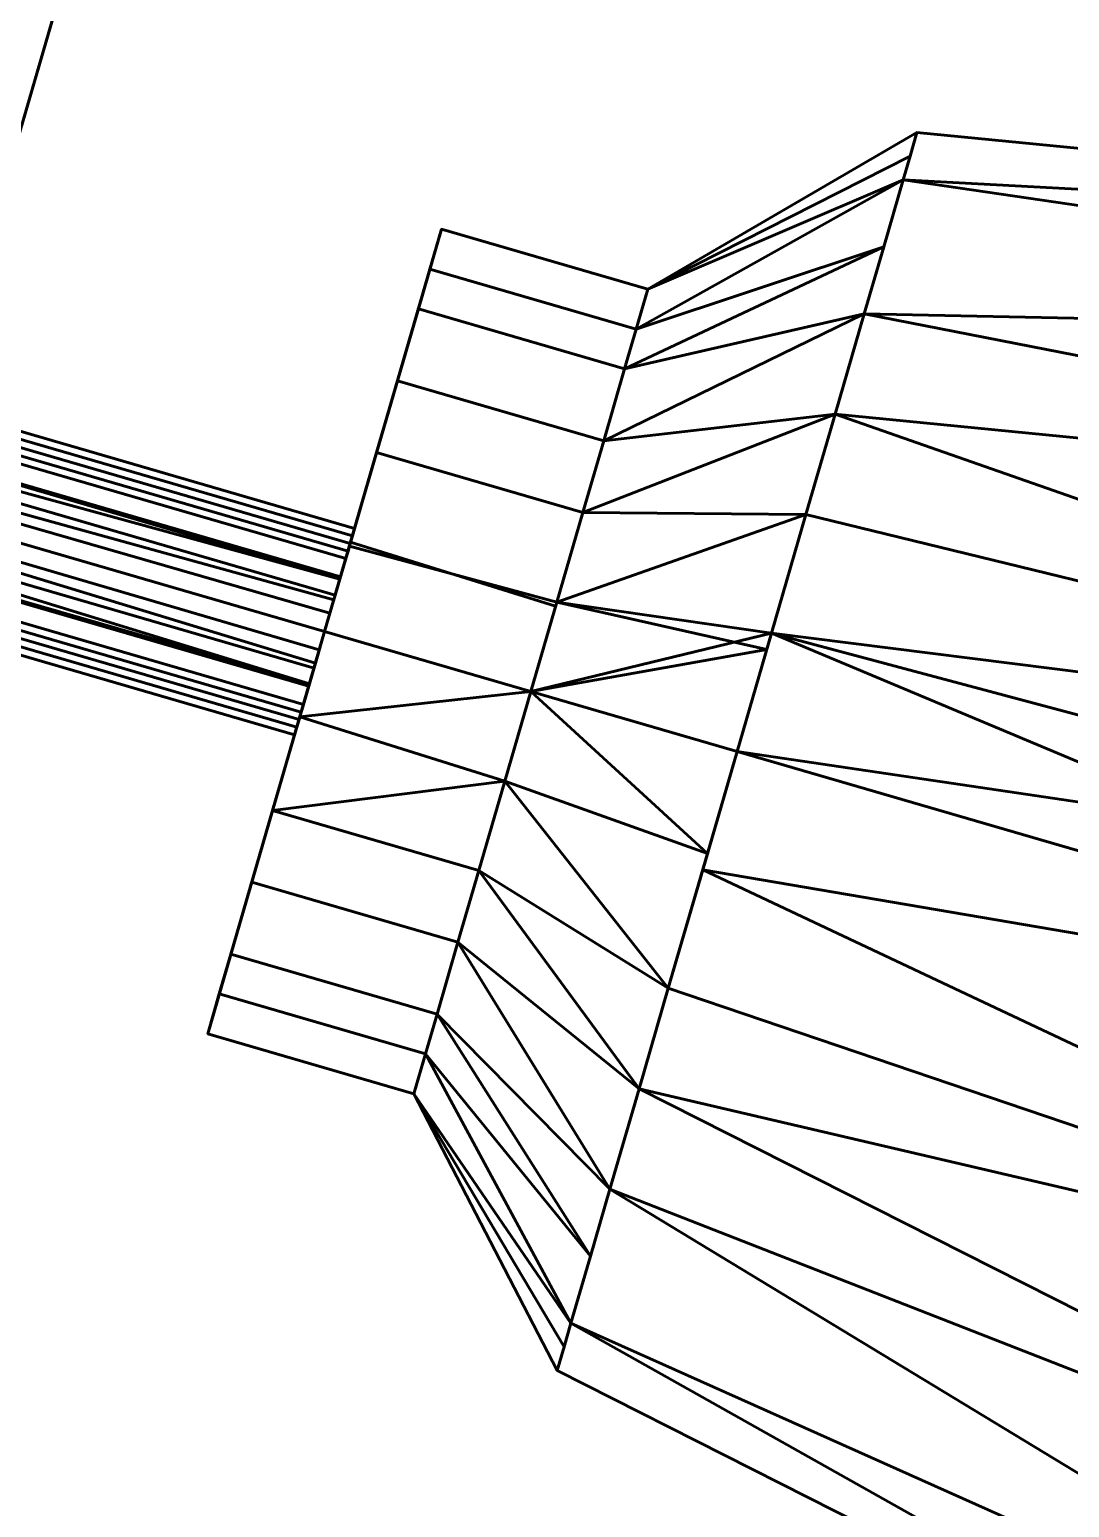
# Model space of a CAD drawing. Header units: inches. Extents: x -1654 to 1344, y -1538 to 36.
# Drawn here: x 186.56 to 191.4, y -537.32 to -530.44 of the extents above; entities that cross this region are included whole.
import ezdxf

# ---------------------------------------------------------------- set-up
doc = ezdxf.new("R2010")
doc.units = ezdxf.units.IN
doc.header["$MEASUREMENT"] = 0
doc.layers.add('M-EQPT', color=2, linetype='Continuous', lineweight=50)

# ---------------------------------------------------------------- blocks, each defined once
blk = doc.blocks.new('Pump - Base Mounted - 100 GPM - 130 Foot Head-855942-_3D_')
at = {"layer": 'M-EQPT'}
mesh = blk.add_polyface(dxfattribs=at)
corners = [(-20, -58, 4), (0, -58, 4), (0, 0, 4), (-20, 0, 4)]
mesh.append_faces([[corners[k] for k in face] for face in [(0, 1, 2, 3)]])
mesh = blk.add_polyface(dxfattribs=at)
corners = [(-20, -58), (-20, -58, 4), (-20, 0, 4), (-20, 0)]
mesh.append_faces([[corners[k] for k in face] for face in [(3, 0, 1, 2)]])
mesh = blk.add_polyface(dxfattribs=at)
corners = [(-19.75, -58), (-20, -58), (-20, 0), (-19.75, 0)]
mesh.append_faces([[corners[k] for k in face] for face in [(3, 0, 1, 2)]])
mesh = blk.add_polyface(dxfattribs=at)
corners = [(-19.75, -58, 3.75), (-19.75, -58), (-19.75, 0), (-19.75, 0, 3.75)]
mesh.append_faces([[corners[k] for k in face] for face in [(3, 0, 1, 2)]])
mesh = blk.add_polyface(dxfattribs=at)
corners = [(-0.25, -58, 3.75), (-19.75, -58, 3.75), (-19.75, 0, 3.75), (-0.25, 0, 3.75)]
mesh.append_faces([[corners[k] for k in face] for face in [(0, 1, 2, 3)]])
mesh = blk.add_polyface(dxfattribs=at)
corners = [(-8.4129, -32.9888, 16.217), (-8.4129, -28, 16.217), (-3.0712, -28, 4), (-3.0712, -32.9888, 4)]
mesh.append_faces([[corners[k] for k in face] for face in [(3, 0, 1, 2)]])
mesh = blk.add_polyface(dxfattribs=at)
corners = [(-8.3858, -28, 16.233), (-8.3858, -32.9888, 16.233), (-3.0425, -32.9888, 4.0125), (-3.0425, -28, 4.0125)]
mesh.append_faces([[corners[k] for k in face] for face in [(0, 1, 2, 3)]])
mesh = blk.add_polyface(dxfattribs=at)
corners = [(-10, -30, 15.5), (-10.3536, -30, 15.3536), (-10.5, -30, 15), (-10.3536, -30, 14.6464), (-10, -30, 14.5), (-10, -35, 14.5), (-10.3536, -35, 14.6464), (-10.5, -35, 15), (-10.3536, -35, 15.3536), (-10, -35, 15.5), (-10.154, -35, 14.5638), (-10.1768, -30, 14.5732), (-10.0884, -30, 14.5366), (-10.4268, -30, 14.8232), (-10.4268, -35, 14.8232), (-10.4634, -35, 14.9116), (-10.1768, -35, 15.4268), (-10.1768, -30, 15.4268), (-10.2652, -30, 15.3902), (-10.4268, -35, 15.1768), (-10.4268, -30, 15.1768), (-10.4634, -30, 15.0884), (-10.2538, -35, 14.6051), (-10.3902, -30, 14.7348), (-10.3902, -35, 14.7348), (-10.4634, -30, 14.9116), (-10.077, -30, 15.4681), (-10.0884, -35, 15.4634), (-10.2652, -35, 15.3902), (-10.3902, -30, 15.2652), (-10.3902, -35, 15.2652), (-10.4634, -35, 15.0884), (-10.2652, -30, 14.6098)]
mesh.append_faces([[corners[k] for k in face] for face in [(26, 27, 9, 0)]], dxfattribs={"vtx0": -1})
mesh.append_faces([[corners[k] for k in face] for face in [(28, 18, 1, 8), (7, 2, 25, 15), (23, 24, 14, 13), (21, 31, 19, 20), (17, 16, 27, 26), (2, 7, 31, 21), (3, 6, 24, 23), (20, 19, 30, 29), (18, 28, 16, 17), (15, 25, 13, 14), (29, 30, 8, 1), (32, 22, 6, 3)]], dxfattribs={"vtx0": -1, "vtx2": -1})
mesh.append_faces([[corners[k] for k in face] for face in [(5, 10, 12, 4)]], dxfattribs={"vtx1": -1})
mesh.append_faces([[corners[k] for k in face] for face in [(32, 11, 22)]], dxfattribs={"vtx1": -1, "vtx2": -1})
mesh.append_faces([[corners[k] for k in face] for face in [(10, 22, 11, 12)]], dxfattribs={"vtx1": -1, "vtx3": -1})
mesh = blk.add_polyface(dxfattribs=at)
corners = [(-10, -30, 14.5), (-9.6464, -30, 14.6464), (-9.5, -30, 15), (-9.6464, -30, 15.3536), (-10, -30, 15.5), (-10, -35, 15.5), (-9.6464, -35, 15.3536), (-9.5, -35, 15), (-9.6464, -35, 14.6464), (-10, -35, 14.5), (-9.846, -35, 15.4362), (-9.8232, -30, 15.4268), (-9.9116, -30, 15.4634), (-9.5732, -30, 15.1768), (-9.5732, -35, 15.1768), (-9.5366, -35, 15.0884), (-9.8232, -35, 14.5732), (-9.8232, -30, 14.5732), (-9.7348, -30, 14.6098), (-9.5732, -35, 14.8232), (-9.5732, -30, 14.8232), (-9.5366, -30, 14.9116), (-9.7462, -35, 15.3949), (-9.6098, -30, 15.2652), (-9.6098, -35, 15.2652), (-9.5366, -30, 15.0884), (-9.923, -30, 14.5319), (-9.9116, -35, 14.5366), (-9.7348, -35, 14.6098), (-9.6098, -30, 14.7348), (-9.6098, -35, 14.7348), (-9.5366, -35, 14.9116), (-9.7348, -30, 15.3902)]
mesh.append_faces([[corners[k] for k in face] for face in [(26, 27, 9, 0)]], dxfattribs={"vtx0": -1})
mesh.append_faces([[corners[k] for k in face] for face in [(7, 2, 25, 15), (23, 24, 14, 13), (15, 25, 13, 14), (3, 6, 24, 23), (17, 16, 27, 26), (2, 7, 31, 21), (1, 8, 28, 18), (18, 28, 16, 17), (20, 19, 30, 29), (21, 31, 19, 20), (29, 30, 8, 1), (32, 22, 6, 3)]], dxfattribs={"vtx0": -1, "vtx2": -1})
mesh.append_faces([[corners[k] for k in face] for face in [(32, 11, 22)]], dxfattribs={"vtx1": -1, "vtx2": -1})
mesh.append_faces([[corners[k] for k in face] for face in [(10, 22, 11, 12)]], dxfattribs={"vtx1": -1, "vtx3": -1})
mesh.append_faces([[corners[k] for k in face] for face in [(12, 4, 5, 10)]], dxfattribs={"vtx3": -1})
mesh = blk.add_polyface(dxfattribs=at)
corners = [(-8.3858, -32.9888, 16.233), (-9.0996, -32.9888, 16.8208), (-10, -32.9888, 17.0312), (-10.9004, -32.9888, 16.8208), (-11.6142, -32.9888, 16.233), (-16.9575, -32.9888, 4.0125), (-16.9288, -32.9888, 4), (-11.5871, -32.9888, 16.217), (-10.8849, -32.9888, 16.7936), (-10, -32.9888, 17), (-9.1151, -32.9888, 16.7936), (-8.4129, -32.9888, 16.217), (-3.0712, -32.9888, 4), (-3.0425, -32.9888, 4.0125)]
mesh.append_faces([[corners[k] for k in face] for face in [(11, 0, 1, 10), (10, 1, 2, 9)]], dxfattribs={"vtx0": -1, "vtx2": -1})
mesh.append_faces([[corners[k] for k in face] for face in [(13, 0, 11, 12)]], dxfattribs={"vtx1": -1})
mesh.append_faces([[corners[k] for k in face] for face in [(7, 8, 3, 4), (8, 9, 2, 3)]], dxfattribs={"vtx1": -1, "vtx3": -1})
mesh.append_faces([[corners[k] for k in face] for face in [(5, 6, 7, 4)]], dxfattribs={"vtx2": -1})
mesh = blk.add_polyface(dxfattribs=at)
corners = [(-10, -35, 17), (-10.8678, -35, 16.8019), (-11.5637, -35, 16.247), (-11.9499, -35, 15.445), (-11.9499, -35, 14.555), (-11.5637, -35, 13.753), (-10.8678, -35, 13.1981), (-10, -35, 13), (-10, -36, 13), (-10.8678, -36, 13.1981), (-11.5637, -36, 13.753), (-11.9499, -36, 14.555), (-11.9499, -36, 15.445), (-11.5637, -36, 16.247), (-10.8678, -36, 16.8019), (-10, -36, 17), (-10.4133, -35, 13.0943), (-10.4339, -36, 13.099), (-11.2157, -36, 13.4755), (-11.2157, -35, 13.4755), (-11.7568, -36, 14.154), (-11.7568, -35, 14.154), (-11.9499, -35, 15), (-11.9499, -36, 15), (-11.7568, -36, 15.846), (-11.7568, -35, 15.846), (-11.2157, -36, 16.5245), (-11.2157, -35, 16.5245), (-10.4133, -35, 16.9057), (-10.4339, -36, 16.901)]
mesh.append_faces([[corners[k] for k in face] for face in [(29, 1, 14)]], dxfattribs={"vtx0": -1, "vtx1": -1})
mesh.append_faces([[corners[k] for k in face] for face in [(8, 17, 16, 7)]], dxfattribs={"vtx1": -1})
mesh.append_faces([[corners[k] for k in face] for face in [(17, 9, 6, 16), (19, 6, 9, 18), (28, 1, 29, 15), (21, 5, 10, 20), (20, 11, 4, 21), (5, 19, 18, 10), (23, 12, 3, 22), (25, 3, 12, 24), (13, 26, 27, 2), (24, 13, 2, 25), (1, 27, 26, 14), (22, 4, 11, 23)]], dxfattribs={"vtx1": -1, "vtx3": -1})
mesh.append_faces([[corners[k] for k in face] for face in [(15, 0, 28)]], dxfattribs={"vtx2": -1})
mesh = blk.add_polyface(dxfattribs=at)
corners = [(-10, -35, 15), (-10, -35, 13), (-10.8678, -35, 13.1981), (-11.5637, -35, 13.753), (-11.9499, -35, 14.555), (-11.9499, -35, 15.445), (-11.5637, -35, 16.247), (-10.8678, -35, 16.8019), (-10, -35, 17)]
mesh.append_faces([[corners[k] for k in face] for face in [(0, 4, 5)]], dxfattribs={"vtx0": -1, "vtx2": -1})
mesh.append_faces([[corners[k] for k in face] for face in [(6, 7, 0, 5), (3, 4, 0, 2)]], dxfattribs={"vtx1": -1, "vtx2": -1})
mesh.append_faces([[corners[k] for k in face] for face in [(7, 8, 0), (0, 1, 2)]], dxfattribs={"vtx2": -1})
mesh = blk.add_polyface(dxfattribs=at)
corners = [(-10, -35, 15.5), (-10.3536, -35, 15.3536), (-10.5, -35, 15), (-10.3536, -35, 14.6464), (-10, -35, 14.5), (-10, -35, 15)]
mesh.append_faces([[corners[k] for k in face] for face in [(5, 2, 3, 4)]], dxfattribs={"vtx0": -1})
mesh.append_faces([[corners[k] for k in face] for face in [(5, 0, 1, 2)]], dxfattribs={"vtx3": -1})
mesh = blk.add_polyface(dxfattribs=at)
corners = [(-10, -35, 14.5), (-9.6464, -35, 14.6464), (-9.5, -35, 15), (-9.6464, -35, 15.3536), (-10, -35, 15.5), (-10, -35, 15)]
mesh.append_faces([[corners[k] for k in face] for face in [(3, 4, 5, 2)]], dxfattribs={"vtx2": -1})
mesh.append_faces([[corners[k] for k in face] for face in [(5, 0, 1, 2)]], dxfattribs={"vtx3": -1})
mesh = blk.add_polyface(dxfattribs=at)
corners = [(-10, -35, 13), (-9.1322, -35, 13.1981), (-8.4363, -35, 13.753), (-8.0501, -35, 14.555), (-8.0501, -35, 15.445), (-8.4363, -35, 16.247), (-9.1322, -35, 16.8019), (-10, -35, 17), (-10, -36, 17), (-9.1322, -36, 16.8019), (-8.4363, -36, 16.247), (-8.0501, -36, 15.445), (-8.0501, -36, 14.555), (-8.4363, -36, 13.753), (-9.1322, -36, 13.1981), (-10, -36, 13), (-9.5867, -35, 16.9057), (-9.5661, -36, 16.901), (-8.7843, -36, 16.5245), (-8.7843, -35, 16.5245), (-8.2432, -36, 15.846), (-8.2432, -35, 15.846), (-8.0501, -35, 15), (-8.0501, -36, 15), (-8.2432, -36, 14.154), (-8.2432, -35, 14.154), (-8.7843, -36, 13.4755), (-8.7843, -35, 13.4755), (-9.5867, -36, 13.0943), (-9.5661, -35, 13.099)]
mesh.append_faces([[corners[k] for k in face] for face in [(8, 17, 16, 7)]], dxfattribs={"vtx1": -1})
mesh.append_faces([[corners[k] for k in face] for face in [(17, 9, 6, 16), (19, 6, 9, 18), (14, 28, 29, 1), (21, 5, 10, 20), (20, 11, 4, 21), (5, 19, 18, 10), (23, 12, 3, 22), (25, 3, 12, 24), (13, 26, 27, 2), (24, 13, 2, 25), (1, 27, 26, 14), (22, 4, 11, 23)]], dxfattribs={"vtx1": -1, "vtx3": -1})
mesh.append_faces([[corners[k] for k in face] for face in [(28, 15, 0, 29)]], dxfattribs={"vtx3": -1})
mesh = blk.add_polyface(dxfattribs=at)
corners = [(-10, -35, 15), (-10, -35, 17), (-9.1322, -35, 16.8019), (-8.4363, -35, 16.247), (-8.0501, -35, 15.445), (-8.0501, -35, 14.555), (-8.4363, -35, 13.753), (-9.1322, -35, 13.1981), (-10, -35, 13)]
mesh.append_faces([[corners[k] for k in face] for face in [(0, 3, 4)]], dxfattribs={"vtx0": -1, "vtx2": -1})
mesh.append_faces([[corners[k] for k in face] for face in [(2, 3, 0, 1)]], dxfattribs={"vtx1": -1})
mesh.append_faces([[corners[k] for k in face] for face in [(5, 6, 0, 4)]], dxfattribs={"vtx1": -1, "vtx2": -1})
mesh.append_faces([[corners[k] for k in face] for face in [(7, 8, 0, 6)]], dxfattribs={"vtx2": -1})
mesh = blk.add_polyface(dxfattribs=at)
corners = [(-10, -36, 17), (-10.8678, -36, 16.8019), (-11.5637, -36, 16.247), (-11.9499, -36, 15.445), (-11.9499, -36, 14.555), (-11.5637, -36, 13.753), (-10.8678, -36, 13.1981), (-10, -36, 13), (-10, -37, 12), (-11.1481, -37, 12.2284), (-12.1213, -37, 12.8787), (-12.7716, -37, 13.8519), (-13, -37, 15), (-12.7716, -37, 16.1481), (-12.1213, -37, 17.1213), (-11.1481, -37, 17.7716), (-10, -37, 18), (-10.494, -37, 12.0983), (-10.4339, -36, 13.099), (-11.2157, -36, 13.4755), (-11.6347, -37, 12.5535), (-12.4465, -37, 13.3653), (-12.8858, -37, 14.426), (-11.6347, -37, 17.4465), (-11.2157, -36, 16.5245), (-10.494, -37, 17.9017), (-10.4339, -36, 16.901), (-11.7568, -36, 15.846), (-12.8858, -37, 15.574), (-11.7568, -36, 14.154), (-12.4465, -37, 16.6347), (-11.9499, -36, 15)]
mesh.append_faces([[corners[k] for k in face] for face in [(27, 30, 2), (11, 29, 21), (4, 22, 31), (20, 6, 9), (22, 4, 11), (28, 31, 12), (3, 13, 27), (31, 28, 3), (5, 21, 29), (9, 18, 17), (6, 20, 19), (30, 27, 13)]], dxfattribs={"vtx0": -1, "vtx1": -1})
mesh.append_faces([[corners[k] for k in face] for face in [(19, 20, 10), (26, 15, 25), (10, 5, 19), (14, 24, 2), (5, 10, 21), (24, 14, 23), (15, 26, 1), (23, 1, 24), (25, 0, 26), (11, 4, 29)]], dxfattribs={"vtx0": -1, "vtx2": -1})
mesh.append_faces([[corners[k] for k in face] for face in [(6, 18, 9), (28, 13, 3), (18, 7, 17), (23, 15, 1), (22, 12, 31), (30, 14, 2)]], dxfattribs={"vtx1": -1, "vtx2": -1})
mesh.append_faces([[corners[k] for k in face] for face in [(25, 16, 0), (7, 8, 17)]], dxfattribs={"vtx2": -1})
mesh = blk.add_polyface(dxfattribs=at)
corners = [(-10, -36, 13), (-9.1322, -36, 13.1981), (-8.4363, -36, 13.753), (-8.0501, -36, 14.555), (-8.0501, -36, 15.445), (-8.4363, -36, 16.247), (-9.1322, -36, 16.8019), (-10, -36, 17), (-10, -37, 18), (-8.8519, -37, 17.7716), (-7.8787, -37, 17.1213), (-7.2284, -37, 16.1481), (-7, -37, 15), (-7.2284, -37, 13.8519), (-7.8787, -37, 12.8787), (-8.8519, -37, 12.2284), (-10, -37, 12), (-9.506, -37, 17.9017), (-9.5661, -36, 16.901), (-8.7843, -36, 16.5245), (-8.3653, -37, 17.4465), (-7.5535, -37, 16.6347), (-7.1142, -37, 15.574), (-7.1142, -37, 14.426), (-7.5535, -37, 13.3653), (-8.3653, -37, 12.5535), (-8.7843, -36, 13.4755), (-9.5661, -36, 13.099), (-8.2432, -36, 15.846), (-8.0501, -36, 15), (-8.2432, -36, 14.154), (-9.426, -37, 12.1142)]
mesh.append_faces([[corners[k] for k in face] for face in [(0, 31, 16)]], dxfattribs={"vtx0": -1})
mesh.append_faces([[corners[k] for k in face] for face in [(30, 24, 2), (11, 28, 21), (9, 18, 17), (18, 9, 6), (20, 6, 9), (22, 4, 11), (7, 17, 18), (4, 22, 29), (1, 15, 27), (24, 30, 13), (29, 23, 3), (5, 21, 28), (23, 29, 12), (6, 20, 19)]], dxfattribs={"vtx0": -1, "vtx1": -1})
mesh.append_faces([[corners[k] for k in face] for face in [(19, 20, 10), (10, 5, 19), (27, 15, 31), (14, 26, 2), (5, 10, 21), (26, 14, 25), (25, 1, 26), (11, 4, 28), (3, 23, 13)]], dxfattribs={"vtx0": -1, "vtx2": -1})
mesh.append_faces([[corners[k] for k in face] for face in [(30, 3, 13), (22, 12, 29), (25, 15, 1), (0, 27, 31), (24, 14, 2)]], dxfattribs={"vtx1": -1, "vtx2": -1})
mesh.append_faces([[corners[k] for k in face] for face in [(7, 8, 17)]], dxfattribs={"vtx2": -1})
mesh = blk.add_polyface(dxfattribs=at)
corners = [(-10, -37, 18), (-11.1481, -37, 17.7716), (-12.1213, -37, 17.1213), (-12.7716, -37, 16.1481), (-13, -37, 15), (-12.7716, -37, 13.8519), (-12.1213, -37, 12.8787), (-11.1481, -37, 12.2284), (-10, -37, 12), (-10, -42, 11), (-11.3681, -42, 11.2412), (-12.5712, -42, 11.9358), (-13.4641, -42, 13), (-13.9392, -42, 14.3054), (-13.9392, -42, 15.6946), (-13.4641, -42, 17), (-12.5712, -42, 18.0642), (-11.3681, -42, 18.7588), (-10, -42, 19), (-10.8694, -42, 11.1533), (-10.574, -37, 12.1142), (-12.4465, -37, 13.3653), (-11.6347, -37, 12.5535), (-12.8858, -37, 14.426), (-10.8694, -42, 18.8467), (-10.574, -37, 17.8858), (-12.8858, -37, 15.574), (-12.4465, -37, 16.6347), (-11.6347, -37, 17.4465)]
mesh.append_faces([[corners[k] for k in face] for face in [(20, 10, 7), (13, 5, 12), (7, 10, 22), (28, 17, 1), (17, 28, 16), (14, 4, 13)]], dxfattribs={"vtx0": -1, "vtx1": -1})
mesh.append_faces([[corners[k] for k in face] for face in [(11, 6, 22), (6, 11, 12), (22, 10, 11), (2, 15, 16), (17, 25, 1), (3, 14, 15)]], dxfattribs={"vtx0": -1, "vtx2": -1})
mesh.append_faces([[corners[k] for k in face] for face in [(12, 5, 21, 6), (13, 4, 23, 5), (20, 9, 19, 10), (25, 17, 24, 18), (15, 2, 27, 3)]], dxfattribs={"vtx0": -1, "vtx3": -1})
mesh.append_faces([[corners[k] for k in face] for face in [(8, 9, 20)]], dxfattribs={"vtx1": -1})
mesh.append_faces([[corners[k] for k in face] for face in [(26, 4, 14, 3), (28, 2, 16)]], dxfattribs={"vtx1": -1, "vtx2": -1})
mesh.append_faces([[corners[k] for k in face] for face in [(18, 0, 25)]], dxfattribs={"vtx2": -1})
mesh = blk.add_polyface(dxfattribs=at)
corners = [(-10, -37, 12), (-8.8519, -37, 12.2284), (-7.8787, -37, 12.8787), (-7.2284, -37, 13.8519), (-7, -37, 15), (-7.2284, -37, 16.1481), (-7.8787, -37, 17.1213), (-8.8519, -37, 17.7716), (-10, -37, 18), (-10, -42, 19), (-8.6319, -42, 18.7588), (-7.4288, -42, 18.0642), (-6.5359, -42, 17), (-6.0608, -42, 15.6946), (-6.0608, -42, 14.3054), (-6.5359, -42, 13), (-7.4288, -42, 11.9358), (-8.6319, -42, 11.2412), (-10, -42, 11), (-9.426, -37, 17.8858), (-8.3653, -37, 17.4465), (-7.5535, -37, 16.6347), (-7.1142, -37, 15.574), (-9.426, -37, 12.1142), (-9.316, -42, 11.1206), (-7.1142, -37, 14.426), (-7.5535, -37, 13.3653), (-8.3653, -37, 12.5535)]
mesh.append_faces([[corners[k] for k in face] for face in [(9, 19, 8), (0, 24, 18)]], dxfattribs={"vtx0": -1})
mesh.append_faces([[corners[k] for k in face] for face in [(11, 20, 10), (7, 10, 20), (27, 17, 1), (17, 27, 16), (14, 4, 13)]], dxfattribs={"vtx0": -1, "vtx1": -1})
mesh.append_faces([[corners[k] for k in face] for face in [(10, 7, 19), (19, 9, 10), (11, 6, 20), (2, 15, 16), (23, 17, 24), (3, 14, 15), (17, 23, 1)]], dxfattribs={"vtx0": -1, "vtx2": -1})
mesh.append_faces([[corners[k] for k in face] for face in [(13, 4, 22, 5), (12, 5, 21, 6), (14, 3, 25, 4), (15, 2, 26, 3)]], dxfattribs={"vtx0": -1, "vtx3": -1})
mesh.append_faces([[corners[k] for k in face] for face in [(11, 12, 6), (12, 13, 5), (0, 23, 24), (27, 2, 16)]], dxfattribs={"vtx1": -1, "vtx2": -1})

msp = doc.modelspace()

# ---------------------------------------------------------------- block references
at = {"layer": 'M-EQPT', "rotation": 73.79013128408243}
msp.add_blockref('Pump - Base Mounted - 100 GPM - 130 Foot Head-855942-_3D_', (157.1174, -513.8694, 1200), dxfattribs=at)

doc.saveas('drawing.dxf')
